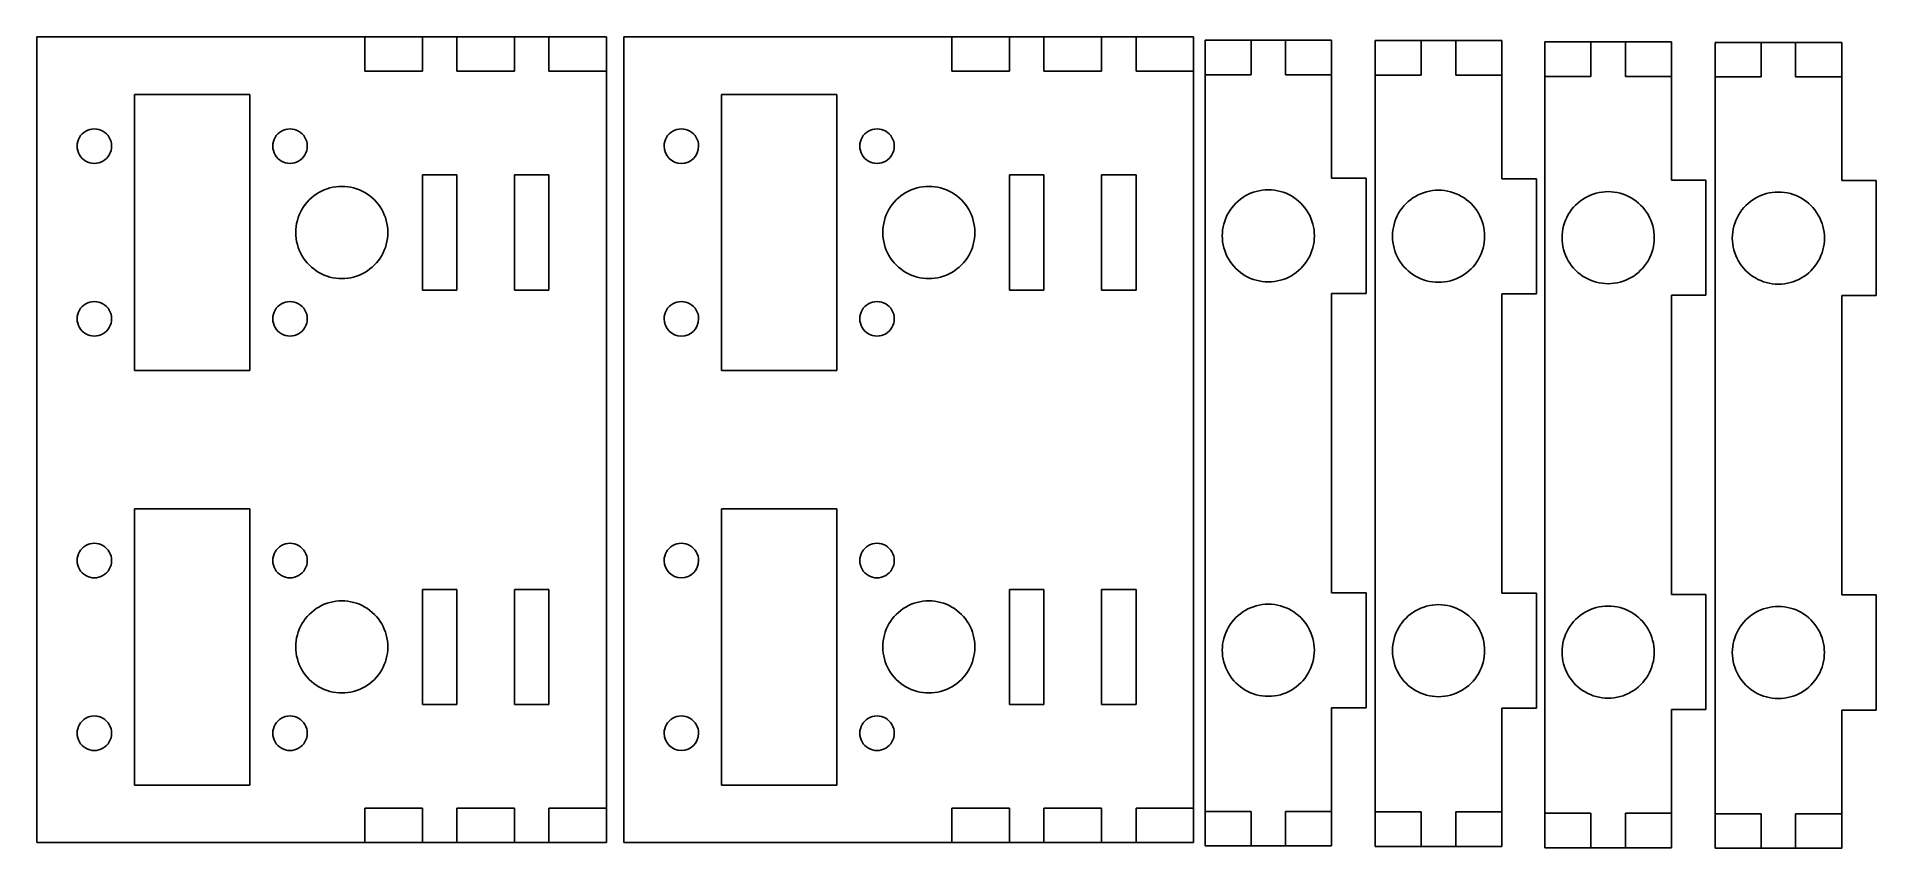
# Model space of a CAD drawing. Extents: x 5 to 164, y 2 to 72.
import ezdxf

# ---------------------------------------------------------------- set-up
doc = ezdxf.new("R2010")
doc.units = 0
doc.layers.add('Layer_1', color=7, linetype='CONTINUOUS')

msp = doc.modelspace()

# ---------------------------------------------------------------- linework, layer by layer
at = {"layer": 'Layer_1', "color": 7}
for p, q in [((54.181745, 72.495237), (4.681745, 72.495237)), ((4.681745, 72.495237), (4.681745, 2.495239)), ((54.181745, 2.495239), (54.181745, 72.495237)), ((105.183333, 72.495237), (55.683333, 72.495237)), ((55.683333, 72.495237), (55.683333, 2.495239)), ((105.183333, 2.495239), (105.183333, 72.495237)), ((106.179744, 2.203912), (106.179744, 72.203913)), ((106.179744, 72.203913), (117.179751, 72.203913)), ((117.179751, 72.203913), (106.179744, 72.203913)), ((117.179751, 60.203912), (117.179751, 72.203913)), ((120.968669, 2.168296), (120.968669, 72.168297)), ((120.968669, 72.168297), (131.968675, 72.168297)), ((131.968675, 72.168297), (120.968669, 72.168297)), ((131.968675, 60.168295), (131.968675, 72.168297)), ((135.704112, 2.043554), (135.704112, 72.043555)), ((135.704112, 72.043555), (146.704118, 72.043555)), ((146.704118, 72.043555), (135.704112, 72.043555)), ((146.704118, 60.043553), (146.704118, 72.043555)), ((150.493036, 2.007937), (150.493036, 72.007938)), ((150.493036, 72.007938), (161.493042, 72.007938)), ((161.493042, 72.007938), (150.493036, 72.007938)), ((161.493042, 60.007937), (161.493042, 72.007938)), ((120.179745, 60.203912), (117.179751, 60.203912)), ((120.179745, 50.203912), (120.179745, 60.203912)), ((134.968669, 60.168295), (131.968675, 60.168295)), ((134.968669, 50.168296), (134.968669, 60.168295)), ((149.704112, 60.043553), (146.704118, 60.043553)), ((149.704112, 50.043553), (149.704112, 60.043553)), ((164.493036, 60.007937), (161.493042, 60.007937)), ((164.493036, 50.007937), (164.493036, 60.007937)), ((117.179751, 50.203912), (120.179745, 50.203912)), ((117.179751, 24.203912), (117.179751, 50.203912)), ((131.968675, 50.168296), (134.968669, 50.168296)), ((131.968675, 24.168296), (131.968675, 50.168296)), ((146.704118, 50.043553), (149.704112, 50.043553)), ((146.704118, 24.043554), (146.704118, 50.043553)), ((161.493042, 50.007937), (164.493036, 50.007937)), ((161.493042, 24.007937), (161.493042, 50.007937)), ((117.179751, 24.203912), (120.179745, 24.203912)), ((120.179745, 24.203912), (120.179745, 14.203912)), ((131.968675, 24.168296), (134.968669, 24.168296)), ((134.968669, 24.168296), (134.968669, 14.168296)), ((146.704118, 24.043554), (149.704112, 24.043554)), ((149.704112, 24.043554), (149.704112, 14.043554)), ((161.493042, 24.007937), (164.493036, 24.007937)), ((164.493036, 24.007937), (164.493036, 14.007937)), ((117.179751, 2.203912), (117.179751, 14.203912)), ((120.179745, 14.203912), (117.179751, 14.203912)), ((131.968675, 2.168296), (131.968675, 14.168296)), ((134.968669, 14.168296), (131.968675, 14.168296)), ((146.704118, 2.043554), (146.704118, 14.043554)), ((149.704112, 14.043554), (146.704118, 14.043554)), ((161.493042, 2.007937), (161.493042, 14.007937)), ((164.493036, 14.007937), (161.493042, 14.007937)), ((4.681745, 2.495239), (54.181745, 2.495239)), ((54.181745, 2.495239), (4.681745, 2.495239)), ((55.683333, 2.495239), (105.183333, 2.495239)), ((105.183333, 2.495239), (55.683333, 2.495239)), ((117.179751, 2.203912), (106.179744, 2.203912)), ((131.968675, 2.168296), (120.968669, 2.168296)), ((146.704118, 2.043554), (135.704112, 2.043554)), ((161.493042, 2.007937), (150.493036, 2.007937))]:
    msp.add_line(p, q, dxfattribs=at)
at = {"layer": 'Layer_1', "color": 5}
for p, q in [((33.181744, 72.495237), (38.181746, 72.495237)), ((33.181744, 69.495237), (33.181744, 72.495237)), ((33.181744, 72.495237), (33.181744, 72.495237)), ((38.181746, 72.495237), (38.181746, 69.495237)), ((41.181745, 72.495237), (46.181744, 72.495237)), ((41.181745, 69.495237), (41.181745, 72.495237)), ((41.181745, 72.495237), (41.181745, 72.495237)), ((46.181744, 72.495237), (46.181744, 69.495237)), ((54.181745, 72.495237), (49.181743, 72.495237)), ((49.181743, 72.495237), (49.181743, 69.495237)), ((54.181745, 69.495237), (54.181745, 72.495237)), ((84.183333, 72.495237), (89.183334, 72.495237)), ((84.183333, 69.495237), (84.183333, 72.495237)), ((84.183333, 72.495237), (84.183333, 72.495237)), ((89.183334, 72.495237), (89.183334, 69.495237)), ((92.183334, 72.495237), (97.183332, 72.495237)), ((92.183334, 69.495237), (92.183334, 72.495237)), ((92.183334, 72.495237), (92.183334, 72.495237)), ((97.183332, 72.495237), (97.183332, 69.495237)), ((105.183333, 72.495237), (100.183332, 72.495237)), ((100.183332, 72.495237), (100.183332, 69.495237)), ((105.183333, 69.495237), (105.183333, 72.495237)), ((106.179744, 69.203911), (106.179744, 72.203913)), ((106.179744, 72.203913), (110.179736, 72.203913)), ((110.179736, 72.203913), (110.179736, 69.203911)), ((113.17973, 72.203913), (117.179751, 72.203913)), ((113.17973, 69.203911), (113.17973, 72.203913)), ((117.179751, 72.203913), (117.179751, 69.203911)), ((120.968669, 69.168294), (120.968669, 72.168297)), ((120.968669, 72.168297), (124.968661, 72.168297)), ((124.968661, 72.168297), (124.968661, 69.168294)), ((127.968655, 72.168297), (131.968675, 72.168297)), ((127.968655, 69.168294), (127.968655, 72.168297)), ((131.968675, 72.168297), (131.968675, 69.168294)), ((135.704112, 69.043552), (135.704112, 72.043555)), ((135.704112, 72.043555), (139.704104, 72.043555)), ((139.704104, 72.043555), (139.704104, 69.043552)), ((142.704098, 72.043555), (146.704118, 72.043555)), ((142.704098, 69.043552), (142.704098, 72.043555)), ((146.704118, 72.043555), (146.704118, 69.043552)), ((150.493036, 69.007936), (150.493036, 72.007938)), ((150.493036, 72.007938), (154.493028, 72.007938)), ((154.493028, 72.007938), (154.493028, 69.007936)), ((157.493022, 72.007938), (161.493042, 72.007938)), ((157.493022, 69.007936), (157.493022, 72.007938)), ((161.493042, 72.007938), (161.493042, 69.007936)), ((38.181746, 69.495237), (33.181744, 69.495237)), ((46.181744, 69.495237), (41.181745, 69.495237)), ((49.181743, 69.495237), (54.181745, 69.495237)), ((89.183334, 69.495237), (84.183333, 69.495237)), ((97.183332, 69.495237), (92.183334, 69.495237)), ((100.183332, 69.495237), (105.183333, 69.495237)), ((110.179736, 69.203911), (106.179744, 69.203911)), ((106.179744, 69.203911), (106.179744, 69.203911)), ((117.179751, 69.203911), (113.17973, 69.203911)), ((124.968661, 69.168294), (120.968669, 69.168294)), ((120.968669, 69.168294), (120.968669, 69.168294)), ((131.968675, 69.168294), (127.968655, 69.168294)), ((139.704104, 69.043552), (135.704112, 69.043552)), ((135.704112, 69.043552), (135.704112, 69.043552)), ((146.704118, 69.043552), (142.704098, 69.043552)), ((154.493028, 69.007936), (150.493036, 69.007936)), ((150.493036, 69.007936), (150.493036, 69.007936)), ((161.493042, 69.007936), (157.493022, 69.007936)), ((23.181745, 67.495238), (13.181745, 67.495238)), ((13.181745, 67.495238), (13.181745, 43.495238)), ((23.181745, 43.495238), (23.181745, 67.495238)), ((23.181745, 67.495238), (23.181745, 67.495238)), ((74.183333, 67.495238), (64.183333, 67.495238)), ((64.183333, 67.495238), (64.183333, 43.49523)), ((74.183333, 43.49523), (74.183333, 67.495238)), ((74.183333, 67.495238), (74.183333, 67.495238)), ((11.181746, 62.995236), (11.181746, 62.995236)), ((28.181746, 62.995236), (28.181746, 62.995236)), ((62.183335, 62.995233), (62.183335, 62.995233)), ((79.183334, 62.995233), (79.183334, 62.995233)), ((41.181745, 60.495238), (38.181746, 60.495238)), ((38.181746, 60.495238), (38.181746, 50.495239)), ((41.181745, 50.495239), (41.181745, 60.495238)), ((41.181745, 60.495238), (41.181745, 60.495238)), ((49.181743, 60.495238), (46.181744, 60.495238)), ((46.181744, 60.495238), (46.181744, 50.495239)), ((49.181743, 50.495239), (49.181743, 60.495238)), ((49.181743, 60.495238), (49.181743, 60.495238)), ((92.183334, 60.495252), (89.183334, 60.495252)), ((89.183334, 60.495252), (89.183334, 50.495244)), ((92.183334, 50.495244), (92.183334, 60.495252)), ((92.183334, 60.495252), (92.183334, 60.495252)), ((100.183332, 60.495252), (97.183332, 60.495252)), ((97.183332, 60.495252), (97.183332, 50.495244)), ((100.183332, 50.495244), (100.183332, 60.495252)), ((100.183332, 60.495252), (100.183332, 60.495252)), ((111.679748, 59.203911), (111.679748, 59.203911)), ((126.468672, 59.168295), (126.468672, 59.168295)), ((141.204115, 59.043552), (141.204115, 59.043552)), ((155.993039, 59.007936), (155.993039, 59.007936)), ((35.181746, 55.495237), (35.181746, 55.495237)), ((86.183335, 55.495234), (86.183335, 55.495234)), ((38.181746, 50.495239), (41.181745, 50.495239)), ((46.181744, 50.495239), (49.181743, 50.495239)), ((89.183334, 50.495244), (92.183334, 50.495244)), ((97.183332, 50.495244), (100.183332, 50.495244)), ((11.181746, 47.995238), (11.181746, 47.995238)), ((28.181746, 47.995238), (28.181746, 47.995238)), ((62.183335, 47.995235), (62.183335, 47.995235)), ((79.183334, 47.995235), (79.183334, 47.995235)), ((13.181745, 43.495238), (23.181745, 43.495238)), ((64.183333, 43.49523), (74.183333, 43.49523)), ((13.181745, 7.495229), (13.181745, 31.495237)), ((13.181745, 31.495237), (23.181745, 31.495237)), ((23.181745, 31.495237), (23.181745, 7.495229)), ((64.183333, 7.495229), (64.183333, 31.495226)), ((64.183333, 31.495226), (74.183333, 31.495226)), ((74.183333, 31.495226), (74.183333, 7.495229)), ((11.181746, 26.995238), (11.181746, 26.995238)), ((28.181746, 26.995238), (28.181746, 26.995238)), ((62.183335, 26.995249), (62.183335, 26.995249)), ((79.183334, 26.995249), (79.183334, 26.995249)), ((38.181746, 24.495237), (41.181745, 24.495237)), ((38.181746, 14.495243), (38.181746, 24.495237)), ((38.181746, 24.495237), (38.181746, 24.495237)), ((41.181745, 24.495237), (41.181745, 14.495243)), ((46.181744, 14.495243), (46.181744, 24.495237)), ((46.181744, 24.495237), (49.181743, 24.495237)), ((49.181743, 24.495237), (49.181743, 14.495243)), ((89.183334, 24.49524), (92.183334, 24.49524)), ((89.183334, 14.495243), (89.183334, 24.49524)), ((89.183334, 24.49524), (89.183334, 24.49524)), ((92.183334, 24.49524), (92.183334, 14.495243)), ((97.183332, 14.495243), (97.183332, 24.49524)), ((97.183332, 24.49524), (100.183332, 24.49524)), ((100.183332, 24.49524), (100.183332, 14.495243)), ((111.679748, 23.203912), (111.679748, 23.203912)), ((126.468672, 23.168296), (126.468672, 23.168296)), ((141.204115, 23.043554), (141.204115, 23.043554)), ((155.993039, 23.007937), (155.993039, 23.007937)), ((35.181746, 19.495238), (35.181746, 19.495238)), ((86.183335, 19.49525), (86.183335, 19.49525)), ((41.181745, 14.495243), (38.181746, 14.495243)), ((49.181743, 14.495243), (46.181744, 14.495243)), ((49.181743, 14.495243), (49.181743, 14.495243)), ((92.183334, 14.495243), (89.183334, 14.495243)), ((100.183332, 14.495243), (97.183332, 14.495243)), ((100.183332, 14.495243), (100.183332, 14.495243)), ((11.181746, 11.995234), (11.181746, 11.995234)), ((28.181746, 11.995234), (28.181746, 11.995234)), ((62.183335, 11.995234), (62.183335, 11.995234)), ((79.183334, 11.995234), (79.183334, 11.995234)), ((23.181745, 7.495229), (13.181745, 7.495229)), ((23.181745, 7.495229), (23.181745, 7.495229)), ((74.183333, 7.495229), (64.183333, 7.495229)), ((74.183333, 7.495229), (74.183333, 7.495229)), ((38.181746, 5.495233), (33.181744, 5.495233)), ((33.181744, 5.495233), (33.181744, 2.495239)), ((38.181746, 2.495239), (38.181746, 5.495233)), ((46.181744, 5.495233), (41.181745, 5.495233)), ((41.181745, 5.495233), (41.181745, 2.495239)), ((46.181744, 2.495239), (46.181744, 5.495233)), ((49.181743, 2.495239), (49.181743, 5.495233)), ((49.181743, 5.495233), (54.181745, 5.495233)), ((54.181745, 5.495233), (54.181745, 2.495239)), ((89.183334, 5.495233), (84.183333, 5.495233)), ((84.183333, 5.495233), (84.183333, 2.495239)), ((89.183334, 2.495239), (89.183334, 5.495233)), ((97.183332, 5.495233), (92.183334, 5.495233)), ((92.183334, 5.495233), (92.183334, 2.495239)), ((97.183332, 2.495239), (97.183332, 5.495233)), ((100.183332, 2.495239), (100.183332, 5.495233)), ((100.183332, 5.495233), (105.183333, 5.495233)), ((105.183333, 5.495233), (105.183333, 2.495239)), ((106.179744, 5.203912), (106.179744, 2.203912)), ((110.179736, 5.203912), (106.179744, 5.203912)), ((106.179744, 5.203912), (106.179744, 5.203912)), ((110.179736, 2.203912), (110.179736, 5.203912)), ((117.179751, 5.203912), (113.17973, 5.203912)), ((113.17973, 5.203912), (113.17973, 2.203912)), ((117.179751, 2.203912), (117.179751, 5.203912)), ((120.968669, 5.168296), (120.968669, 2.168296)), ((124.968661, 5.168296), (120.968669, 5.168296)), ((120.968669, 5.168296), (120.968669, 5.168296)), ((124.968661, 2.168296), (124.968661, 5.168296)), ((131.968675, 5.168296), (127.968655, 5.168296)), ((127.968655, 5.168296), (127.968655, 2.168296)), ((131.968675, 2.168296), (131.968675, 5.168296)), ((135.704112, 5.043553), (135.704112, 2.043554)), ((139.704104, 5.043553), (135.704112, 5.043553)), ((135.704112, 5.043553), (135.704112, 5.043553)), ((139.704104, 2.043554), (139.704104, 5.043553)), ((146.704118, 5.043553), (142.704098, 5.043553)), ((142.704098, 5.043553), (142.704098, 2.043554)), ((146.704118, 2.043554), (146.704118, 5.043553)), ((150.493036, 5.007937), (150.493036, 2.007937)), ((154.493028, 5.007937), (150.493036, 5.007937)), ((150.493036, 5.007937), (150.493036, 5.007937)), ((154.493028, 2.007937), (154.493028, 5.007937)), ((161.493042, 5.007937), (157.493022, 5.007937)), ((157.493022, 5.007937), (157.493022, 2.007937)), ((161.493042, 2.007937), (161.493042, 5.007937)), ((33.181744, 2.495239), (38.181746, 2.495239)), ((38.181746, 2.495239), (38.181746, 2.495239)), ((41.181745, 2.495239), (46.181744, 2.495239)), ((41.181745, 2.495239), (41.181745, 2.495239)), ((54.181745, 2.495239), (49.181743, 2.495239)), ((84.183333, 2.495239), (89.183334, 2.495239)), ((89.183334, 2.495239), (89.183334, 2.495239)), ((92.183334, 2.495239), (97.183332, 2.495239)), ((92.183334, 2.495239), (92.183334, 2.495239)), ((105.183333, 2.495239), (100.183332, 2.495239)), ((106.179744, 2.203912), (110.179736, 2.203912)), ((113.17973, 2.203912), (117.179751, 2.203912)), ((120.968669, 2.168296), (124.968661, 2.168296)), ((127.968655, 2.168296), (131.968675, 2.168296)), ((135.704112, 2.043554), (139.704104, 2.043554)), ((142.704098, 2.043554), (146.704118, 2.043554)), ((150.493036, 2.007937), (154.493028, 2.007937)), ((157.493022, 2.007937), (161.493042, 2.007937))]:
    msp.add_line(p, q, dxfattribs=at)
for points in [[(8.931481, 64.295041), (8.467244, 64.026887), (8.181418, 63.531354), (8.181746, 62.995236)], [(10.432012, 64.295041), (9.967775, 64.563195), (9.395717, 64.563195), (8.931481, 64.295041)], [(11.181746, 62.995236), (11.182075, 63.531354), (10.896249, 64.026887), (10.432012, 64.295041)], [(25.93148, 64.295041), (25.467244, 64.026887), (25.181417, 63.531354), (25.181746, 62.995236)], [(27.432012, 64.295041), (26.967775, 64.563195), (26.395717, 64.563195), (25.93148, 64.295041)], [(28.181746, 62.995236), (28.182075, 63.531354), (27.896248, 64.026887), (27.432012, 64.295041)], [(59.933333, 64.294273), (59.469231, 64.026323), (59.183332, 63.531132), (59.183332, 62.995233)], [(61.433334, 64.294273), (60.969232, 64.562222), (60.397435, 64.562222), (59.933333, 64.294273)], [(62.183335, 62.995233), (62.183335, 63.531132), (61.897436, 64.026323), (61.433334, 64.294273)], [(76.933333, 64.294273), (76.469231, 64.026323), (76.183332, 63.531132), (76.183332, 62.995233)], [(78.433334, 64.294273), (77.969232, 64.562222), (77.397435, 64.562222), (76.933333, 64.294273)], [(79.183334, 62.995233), (79.183334, 63.531132), (78.897436, 64.026323), (78.433334, 64.294273)], [(8.181746, 62.995236), (8.181418, 62.459119), (8.467244, 61.963585), (8.931481, 61.695431)], [(10.432012, 61.695431), (10.896249, 61.963585), (11.182075, 62.459119), (11.181746, 62.995236)], [(25.181746, 62.995236), (25.181417, 62.459119), (25.467244, 61.963585), (25.93148, 61.695431)], [(27.432012, 61.695431), (27.896248, 61.963585), (28.182075, 62.459119), (28.181746, 62.995236)], [(59.183332, 62.995233), (59.183332, 62.166806), (59.854906, 61.495232), (60.683333, 61.495232)], [(60.683333, 61.495232), (61.511761, 61.495232), (62.183334, 62.166806), (62.183335, 62.995233)], [(76.183332, 62.995233), (76.183332, 62.459335), (76.469231, 61.964144), (76.933333, 61.696194)], [(78.433334, 61.696194), (78.897436, 61.964144), (79.183334, 62.459335), (79.183334, 62.995233)], [(8.931481, 61.695431), (9.395717, 61.427277), (9.967775, 61.427277), (10.432012, 61.695431)], [(25.93148, 61.695431), (26.395717, 61.427277), (26.967775, 61.427277), (27.432012, 61.695431)], [(76.933333, 61.696194), (77.397435, 61.428245), (77.969232, 61.428245), (78.433334, 61.696194)], [(33.18218, 58.960591), (31.944355, 59.675457), (30.419136, 59.675457), (29.181311, 58.960591)], [(84.183768, 58.960589), (82.945943, 59.675454), (81.420725, 59.675454), (80.1829, 58.960589)], [(108.213477, 57.204663), (108.928587, 58.442649), (110.250066, 59.204841), (111.679748, 59.203911)], [(111.679748, 59.203911), (113.109429, 59.204841), (114.430908, 58.442649), (115.146018, 57.204663)], [(123.002402, 57.169047), (123.717511, 58.407033), (125.03899, 59.169225), (126.468672, 59.168295)], [(126.468672, 59.168295), (127.898354, 59.169225), (129.219832, 58.407033), (129.934942, 57.169047)], [(29.181311, 58.960591), (27.943486, 58.245726), (27.181208, 56.924657), (27.181745, 55.495237)], [(35.181746, 55.495237), (35.182283, 56.924657), (34.420005, 58.245726), (33.18218, 58.960591)], [(80.1829, 58.960589), (78.945075, 58.245723), (78.182797, 56.924655), (78.183334, 55.495234)], [(86.183335, 55.495234), (86.183871, 56.924655), (85.421593, 58.245723), (84.183768, 58.960589)], [(137.737845, 57.044305), (138.452954, 58.282291), (139.774433, 59.044483), (141.204115, 59.043552)], [(141.204115, 59.043552), (142.633797, 59.044483), (143.955276, 58.282291), (144.670385, 57.044305)], [(152.526769, 57.008688), (153.241878, 58.246674), (154.563357, 59.008866), (155.993039, 59.007936)], [(155.993039, 59.007936), (157.422721, 59.008866), (158.7442, 58.246674), (159.459309, 57.008688)], [(108.213477, 53.203161), (107.498368, 54.441147), (107.498368, 55.966677), (108.213477, 57.204663)], [(115.146018, 57.204663), (115.861127, 55.966677), (115.861127, 54.441147), (115.146018, 53.203161)], [(123.002402, 53.167544), (122.287292, 54.40553), (122.287292, 55.931061), (123.002402, 57.169047)], [(129.934942, 57.169047), (130.650052, 55.931061), (130.650052, 54.40553), (129.934942, 53.167544)], [(137.737845, 53.042802), (137.022735, 54.280788), (137.022735, 55.806319), (137.737845, 57.044305)], [(144.670385, 57.044305), (145.385495, 55.806319), (145.385495, 54.280788), (144.670385, 53.042802)], [(152.526769, 53.007186), (151.811659, 54.245172), (151.811659, 55.770702), (152.526769, 57.008688)], [(159.459309, 57.008688), (160.174419, 55.770702), (160.174419, 54.245172), (159.459309, 53.007186)], [(27.181745, 55.495237), (27.181208, 54.065817), (27.943486, 52.744748), (29.181311, 52.029883)], [(33.18218, 52.029883), (34.420005, 52.744748), (35.182283, 54.065817), (35.181746, 55.495237)], [(78.183334, 55.495234), (78.182797, 54.065814), (78.945075, 52.744745), (80.1829, 52.02988)], [(84.183768, 52.02988), (85.421593, 52.744745), (86.183871, 54.065814), (86.183335, 55.495234)], [(111.679748, 51.203913), (110.250066, 51.202983), (108.928587, 51.965175), (108.213477, 53.203161)], [(115.146018, 53.203161), (114.430908, 51.965175), (113.109429, 51.202983), (111.679748, 51.203913)], [(126.468672, 51.168297), (125.03899, 51.167366), (123.717511, 51.929558), (123.002402, 53.167544)], [(129.934942, 53.167544), (129.219832, 51.929558), (127.898354, 51.167366), (126.468672, 51.168297)], [(141.204115, 51.043554), (139.774433, 51.042624), (138.452954, 51.804816), (137.737845, 53.042802)], [(144.670385, 53.042802), (143.955276, 51.804816), (142.633797, 51.042624), (141.204115, 51.043554)], [(155.993039, 51.007938), (154.563357, 51.007008), (153.241878, 51.7692), (152.526769, 53.007186)], [(159.459309, 53.007186), (158.7442, 51.7692), (157.422721, 51.007008), (155.993039, 51.007938)], [(29.181311, 52.029883), (30.419136, 51.315017), (31.944355, 51.315017), (33.18218, 52.029883)], [(80.1829, 52.02988), (81.420725, 51.315015), (82.945943, 51.315015), (84.183768, 52.02988)], [(10.432012, 49.295043), (9.967775, 49.563197), (9.395717, 49.563197), (8.931481, 49.295043)], [(27.432012, 49.295043), (26.967775, 49.563197), (26.395717, 49.563197), (25.93148, 49.295043)], [(61.433334, 49.294274), (60.969232, 49.562224), (60.397435, 49.562224), (59.933333, 49.294274)], [(78.433334, 49.294274), (77.969232, 49.562224), (77.397435, 49.562224), (76.933333, 49.294274)], [(8.931481, 49.295043), (8.467244, 49.026889), (8.181418, 48.531355), (8.181746, 47.995238)], [(8.181746, 47.995238), (8.181418, 47.45912), (8.467244, 46.963587), (8.931481, 46.695433)], [(11.181746, 47.995238), (11.182075, 48.531355), (10.896249, 49.026889), (10.432012, 49.295043)], [(10.432012, 46.695433), (10.896249, 46.963587), (11.182075, 47.45912), (11.181746, 47.995238)], [(25.93148, 49.295043), (25.467244, 49.026889), (25.181417, 48.531355), (25.181746, 47.995238)], [(25.181746, 47.995238), (25.181417, 47.45912), (25.467244, 46.963587), (25.93148, 46.695433)], [(28.181746, 47.995238), (28.182075, 48.531355), (27.896248, 49.026889), (27.432012, 49.295043)], [(27.432012, 46.695433), (27.896248, 46.963587), (28.182075, 47.45912), (28.181746, 47.995238)], [(59.933333, 49.294274), (59.469231, 49.026325), (59.183332, 48.531134), (59.183332, 47.995235)], [(59.183332, 47.995235), (59.183332, 47.166807), (59.854906, 46.495234), (60.683333, 46.495234)], [(60.683333, 46.495234), (61.511761, 46.495234), (62.183334, 47.166807), (62.183335, 47.995235)], [(62.183335, 47.995235), (62.183335, 48.531134), (61.897436, 49.026325), (61.433334, 49.294274)], [(76.933333, 49.294274), (76.469231, 49.026325), (76.183332, 48.531134), (76.183332, 47.995235)], [(76.183332, 47.995235), (76.183332, 47.459336), (76.469231, 46.964145), (76.933333, 46.696196)], [(79.183334, 47.995235), (79.183334, 48.531134), (78.897436, 49.026325), (78.433334, 49.294274)], [(78.433334, 46.696196), (78.897436, 46.964145), (79.183334, 47.459336), (79.183334, 47.995235)], [(8.931481, 46.695433), (9.395717, 46.427279), (9.967775, 46.427279), (10.432012, 46.695433)], [(25.93148, 46.695433), (26.395717, 46.427279), (26.967775, 46.427279), (27.432012, 46.695433)], [(76.933333, 46.696196), (77.397435, 46.428247), (77.969232, 46.428247), (78.433334, 46.696196)], [(8.931481, 28.295043), (8.467244, 28.026889), (8.181418, 27.531355), (8.181746, 26.995238)], [(10.432012, 28.295043), (9.967775, 28.563196), (9.395717, 28.563196), (8.931481, 28.295043)], [(11.181746, 26.995238), (11.182075, 27.531355), (10.896249, 28.026889), (10.432012, 28.295043)], [(25.93148, 28.295043), (25.467244, 28.026889), (25.181417, 27.531355), (25.181746, 26.995238)], [(27.432012, 28.295043), (26.967775, 28.563196), (26.395717, 28.563196), (25.93148, 28.295043)], [(28.181746, 26.995238), (28.182075, 27.531355), (27.896248, 28.026889), (27.432012, 28.295043)], [(59.933333, 28.294288), (59.469231, 28.026339), (59.183332, 27.531148), (59.183332, 26.995249)], [(61.433334, 28.294288), (60.969232, 28.562238), (60.397435, 28.562238), (59.933333, 28.294288)], [(62.183335, 26.995249), (62.183335, 27.531148), (61.897436, 28.026339), (61.433334, 28.294288)], [(76.933333, 28.294288), (76.469231, 28.026339), (76.183332, 27.531148), (76.183332, 26.995249)], [(78.433334, 28.294288), (77.969232, 28.562237), (77.397435, 28.562237), (76.933333, 28.294288)], [(79.183334, 26.995249), (79.183334, 27.531148), (78.897436, 28.026339), (78.433334, 28.294288)], [(8.181746, 26.995238), (8.181418, 26.45912), (8.467244, 25.963586), (8.931481, 25.695433)], [(8.931481, 25.695433), (9.395717, 25.427279), (9.967775, 25.427279), (10.432012, 25.695433)], [(10.432012, 25.695433), (10.896249, 25.963586), (11.182075, 26.45912), (11.181746, 26.995238)], [(25.181746, 26.995238), (25.181417, 26.45912), (25.467244, 25.963586), (25.93148, 25.695433)], [(25.93148, 25.695433), (26.395717, 25.427279), (26.967775, 25.427279), (27.432012, 25.695433)], [(27.432012, 25.695433), (27.896248, 25.963586), (28.182075, 26.45912), (28.181746, 26.995238)], [(59.183332, 26.995249), (59.183332, 26.166821), (59.854906, 25.495248), (60.683333, 25.495248)], [(60.683333, 25.495248), (61.511761, 25.495248), (62.183334, 26.166821), (62.183335, 26.995249)], [(76.183332, 26.995249), (76.183332, 26.45935), (76.469231, 25.964159), (76.933333, 25.69621)], [(76.933333, 25.69621), (77.397435, 25.42826), (77.969232, 25.42826), (78.433334, 25.69621)], [(78.433334, 25.69621), (78.897436, 25.964159), (79.183334, 26.45935), (79.183334, 26.995249)], [(29.181311, 22.960593), (27.943486, 22.245728), (27.181208, 20.924659), (27.181745, 19.495238)], [(33.18218, 22.960593), (31.944355, 23.675458), (30.419136, 23.675458), (29.181311, 22.960593)], [(35.181746, 19.495238), (35.182283, 20.924659), (34.420005, 22.245728), (33.18218, 22.960593)], [(80.1829, 22.960604), (78.945075, 22.245739), (78.182797, 20.92467), (78.183334, 19.49525)], [(84.183768, 22.960604), (82.945943, 23.675469), (81.420725, 23.675469), (80.1829, 22.960604)], [(86.183335, 19.49525), (86.183871, 20.92467), (85.421593, 22.245739), (84.183768, 22.960604)], [(108.21476, 21.204219), (108.929528, 22.441979), (110.250432, 23.204292), (111.679748, 23.203912)], [(111.679748, 23.203912), (113.109063, 23.204292), (114.429967, 22.441979), (115.144735, 21.204219)], [(123.003685, 21.168603), (123.718452, 22.406363), (125.039356, 23.168675), (126.468672, 23.168296)], [(126.468672, 23.168296), (127.897987, 23.168675), (129.218892, 22.406363), (129.933659, 21.168603)], [(137.739128, 21.04386), (138.453895, 22.281621), (139.774799, 23.043933), (141.204115, 23.043554)], [(141.204115, 23.043554), (142.63343, 23.043933), (143.954335, 22.281621), (144.669102, 21.04386)], [(152.528052, 21.008244), (153.242819, 22.246004), (154.563724, 23.008317), (155.993039, 23.007937)], [(155.993039, 23.007937), (157.422355, 23.008317), (158.743259, 22.246004), (159.458026, 21.008244)], [(108.21476, 17.203605), (107.499993, 18.441366), (107.499993, 19.966459), (108.21476, 21.204219)], [(115.144735, 21.204219), (115.859502, 19.966459), (115.859502, 18.441366), (115.144735, 17.203605)], [(123.003685, 17.167989), (122.288917, 18.405749), (122.288917, 19.930842), (123.003685, 21.168603)], [(129.933659, 21.168603), (130.648426, 19.930842), (130.648426, 18.405749), (129.933659, 17.167989)], [(137.739128, 17.043247), (137.02436, 18.281007), (137.02436, 19.8061), (137.739128, 21.04386)], [(144.669102, 21.04386), (145.383869, 19.8061), (145.383869, 18.281007), (144.669102, 17.043247)], [(152.528052, 17.00763), (151.813285, 18.245391), (151.813285, 19.770484), (152.528052, 21.008244)], [(159.458026, 21.008244), (160.172794, 19.770484), (160.172794, 18.245391), (159.458026, 17.00763)], [(27.181745, 19.495238), (27.181208, 18.065818), (27.943486, 16.744749), (29.181311, 16.029884)], [(33.18218, 16.029884), (34.420005, 16.744749), (35.182283, 18.065818), (35.181746, 19.495238)], [(78.183334, 19.49525), (78.182797, 18.065829), (78.945075, 16.744761), (80.1829, 16.029895)], [(84.183768, 16.029895), (85.421593, 16.744761), (86.183871, 18.065829), (86.183335, 19.49525)], [(29.181311, 16.029884), (30.419136, 15.315019), (31.944355, 15.315019), (33.18218, 16.029884)], [(80.1829, 16.029895), (81.420725, 15.31503), (82.945943, 15.31503), (84.183768, 16.029895)], [(111.679748, 15.203912), (110.250432, 15.203533), (108.929528, 15.965845), (108.21476, 17.203605)], [(115.144735, 17.203605), (114.429967, 15.965845), (113.109063, 15.203533), (111.679748, 15.203912)], [(126.468672, 15.168296), (125.039356, 15.167916), (123.718452, 15.930229), (123.003685, 17.167989)], [(129.933659, 17.167989), (129.218892, 15.930229), (127.897987, 15.167916), (126.468672, 15.168296)], [(141.204115, 15.043553), (139.774799, 15.043174), (138.453895, 15.805487), (137.739128, 17.043247)], [(144.669102, 17.043247), (143.954335, 15.805487), (142.63343, 15.043174), (141.204115, 15.043553)], [(155.993039, 15.007937), (154.563724, 15.007557), (153.242819, 15.76987), (152.528052, 17.00763)], [(159.458026, 17.00763), (158.743259, 15.76987), (157.422355, 15.007557), (155.993039, 15.007937)], [(8.931481, 13.295039), (8.467244, 13.026885), (8.181418, 12.531351), (8.181746, 11.995234)], [(10.432012, 13.295039), (9.967775, 13.563192), (9.395717, 13.563192), (8.931481, 13.295039)], [(11.181746, 11.995234), (11.182075, 12.531351), (10.896249, 13.026885), (10.432012, 13.295039)], [(25.93148, 13.295039), (25.467244, 13.026885), (25.181417, 12.531351), (25.181746, 11.995234)], [(27.432012, 13.295039), (26.967775, 13.563192), (26.395717, 13.563192), (25.93148, 13.295039)], [(28.181746, 11.995234), (28.182075, 12.531351), (27.896248, 13.026885), (27.432012, 13.295039)], [(59.933333, 13.294273), (59.469231, 13.026324), (59.183332, 12.531133), (59.183332, 11.995234)], [(61.433334, 13.294273), (60.969232, 13.562223), (60.397435, 13.562223), (59.933333, 13.294273)], [(62.183335, 11.995234), (62.183335, 12.531133), (61.897436, 13.026324), (61.433334, 13.294273)], [(76.933333, 13.294273), (76.469231, 13.026324), (76.183332, 12.531133), (76.183332, 11.995234)], [(78.433334, 13.294273), (77.969232, 13.562222), (77.397435, 13.562222), (76.933333, 13.294273)], [(79.183334, 11.995234), (79.183334, 12.531133), (78.897436, 13.026324), (78.433334, 13.294273)], [(8.181746, 11.995234), (8.181418, 11.459116), (8.467244, 10.963583), (8.931481, 10.695429)], [(10.432012, 10.695429), (10.896249, 10.963583), (11.182075, 11.459116), (11.181746, 11.995234)], [(25.181746, 11.995234), (25.181417, 11.459116), (25.467244, 10.963583), (25.93148, 10.695429)], [(27.432012, 10.695429), (27.896248, 10.963583), (28.182075, 11.459116), (28.181746, 11.995234)], [(59.183332, 11.995234), (59.183332, 11.166806), (59.854906, 10.495233), (60.683333, 10.495233)], [(60.683333, 10.495233), (61.511761, 10.495233), (62.183334, 11.166806), (62.183335, 11.995234)], [(76.183332, 11.995234), (76.183332, 11.459335), (76.469231, 10.964144), (76.933333, 10.696195)], [(78.433334, 10.696195), (78.897436, 10.964144), (79.183334, 11.459335), (79.183334, 11.995234)], [(8.931481, 10.695429), (9.395717, 10.427275), (9.967775, 10.427275), (10.432012, 10.695429)], [(25.93148, 10.695429), (26.395717, 10.427275), (26.967775, 10.427275), (27.432012, 10.695429)], [(76.933333, 10.696195), (77.397435, 10.428245), (77.969232, 10.428245), (78.433334, 10.696195)]]:
    msp.add_open_spline(points, degree=3, dxfattribs=at)

doc.saveas('drawing.dxf')
